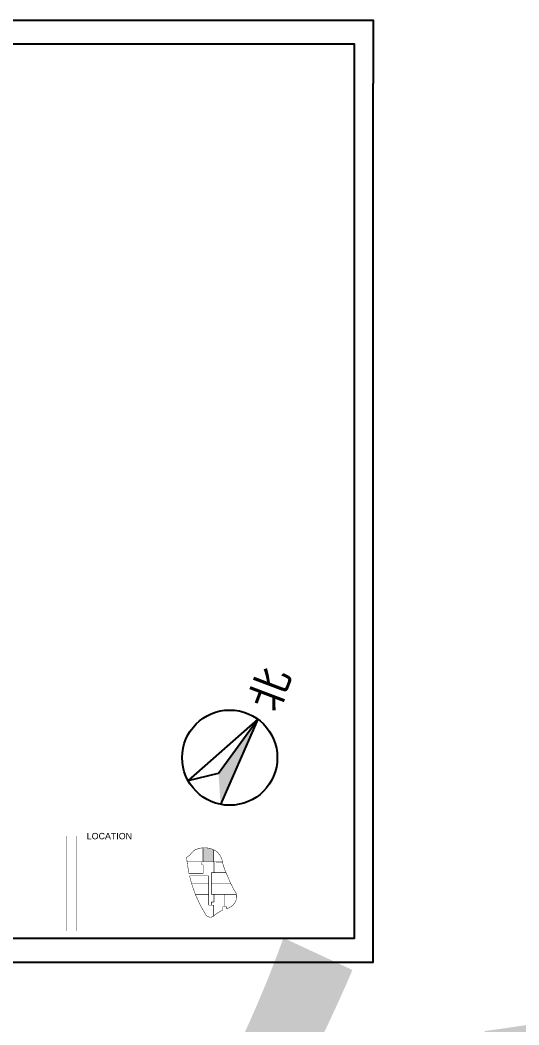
# Model space of a CAD drawing. Header units: inches. Extents: x -17602 to 171571, y -36276 to 39274.
# Drawn here: x 9116 to 22711, y -13438 to 13931 of the extents above; entities that cross this region are included whole.
import ezdxf

# ---------------------------------------------------------------- set-up
doc = ezdxf.new("R2010")
doc.units = ezdxf.units.IN
doc.header["$MEASUREMENT"] = 0
doc.styles.add('3F_2017.02$0$H1', font='swisscl.ttf')
doc.styles.get("Standard").update_dxf_attribs({"font": 'arial.ttf'})

# ---------------------------------------------------------------- blocks, each defined once
blk = doc.blocks.new('3F_2017.02$0$A$C11E260BE')
blk.add_hatch(color=256).paths.add_polyline_path([(5592, 3026), (8455, 1855), (2523, 8881)])
for p, q in [((5592, 3026), (2523, 8881)), ((2523, 8881), (8455, 1855)), ((2523, 8881), (4926, 5))]:
    blk.add_line(p, q)
at = {"ltscale": 0.1}
blk.add_line((4926, 5), (5592, 3026), dxfattribs=at)
blk.add_circle((4709, 4709), 4709)
at = {"style": '3F_2017.02$0$H1'}
blk.add_text('北', height=3000, rotation=133.02448, dxfattribs=at).set_placement((2849, 10782))

msp = doc.modelspace()

# ---------------------------------------------------------------- hatches: boundary and pattern name
at = {"ltscale": 300}
h = msp.add_hatch(color=256, dxfattribs=at)
h.dxf.hatch_style = 1
edge = h.paths.add_edge_path()
edge.add_line((14391.7, -8666.4), (14392.2, -8998.7))
edge.add_line((14392.2, -8998.7), (14101.7, -8998.7))
edge.add_line((14101.7, -8998.7), (14101.7, -8614.2))
edge.add_arc((14143.4, -9213.5), 600.8, 65.58985, 93.9845, ccw=False)

# ---------------------------------------------------------------- linework, layer by layer
for points in [[(-17552.2, -10001.8), (-17552.2, 13931), (17007.8, 13931)], [(17007.8, 13931), (18735.8, 13931), (18735.8, 12203)], [(17007.8, -11729.8), (18735.8, -11729.8), (18735.8, 12203)], [(-17552.2, -10001.8), (-17552.2, -11729.8), (17007.8, -11729.8)]]:
    msp.add_lwpolyline(points)
msp.add_lwpolyline([(-17033.8, 13283), (18217.4, 13283), (18217.4, -11081.8), (-17033.8, -11081.8)], close=True)
for points, const_width in [([(18217.4, 12419), (18217.4, 13283), (17353.4, 13283)], 43.2), ([(-2445.4, -8290.3), (10372.1, -8290.3), (10372.1, -10881.8), (-3665, -10881.8), (-3665, -8290.3), (-3431.9, -8290.3)], 4.32), ([(12203.4, -8290.3), (18017.4, -8290.3), (18017.4, -10881.8), (10664.3, -10881.8), (10664.3, -8290.3), (10897.4, -8290.3)], 4.32)]:
    msp.add_lwpolyline(points, dxfattribs=dict(const_width=const_width))
at = {"ltscale": 300, "const_width": 12.6}
msp.add_lwpolyline([(14101.7, -8998.7), (14101.7, -8614.2, 0.113983), (13848, -8691.4, 0.0567019), (13761.8, -8788.1, -0.0682388), (13655.5, -8875.5), (13667.9, -8998.7), (14080.7, -8998.7)], format="xyb", close=True, dxfattribs=at)
at = {"ltscale": 300}
msp.add_lwpolyline([(14391.7, -8666.4, 12.6, 12.6, 0), (14392.2, -8998.7, 12.6, 12.6, 0), (14101.7, -8998.7, 12.6, 12.6, 0), (14101.7, -8614.2, 12.6, 12.6, -0.1245329)], format="xyseb", close=True, dxfattribs=at)
at = {"ltscale": 300, "const_width": 12.6}
for points in [[(14391.8, -8981.2), (14391.7, -8666.4)], [(14101.7, -9002.2), (14101.7, -8981.2)], [(14392.2, -8998.7), (14392.2, -8981.2)], [(14392.2, -8993.8), (14392.2, -9002.2)], [(14409.7, -8998.7), (14392.2, -8998.7)], [(14630.7, -8998.8), (14409.7, -8998.7)], [(14327.4, -9292.7), (14327.2, -9586.7)], [(14729.8, -9292.8), (14327.4, -9292.7)], [(14857.1, -9586.7), (14729.8, -9292.8)], [(13790.1, -9586.8), (13734.8, -9378.4)], [(13734.8, -9378.4), (14253.9, -9378.4)], [(14253.9, -9378.4), (14253.9, -9586.7)], [(14253.9, -9586.7), (13790.1, -9586.8)], [(14253.9, -9586.7), (13790.1, -9586.8)], [(13790.1, -9586.8), (13819.3, -9679.1)], [(13819.3, -9679.1), (13882.4, -9853.7)], [(13882.4, -9853.7), (13893.1, -9880.7)], [(14253.9, -9880.7), (14253.9, -9586.7)], [(14327.2, -9586.7), (14857.1, -9586.7)], [(14327.4, -9880.7), (14327.4, -9586.7)], [(14327.4, -9586.7), (14857.1, -9586.7)], [(14857.1, -9586.7), (14943.9, -9754.1)], [(14943.9, -9754.1), (15001.3, -9849)], [(15001.3, -9849), (15012.6, -9880.7)], [(13893.1, -9880.7), (14253.9, -9880.7)], [(14253.9, -9880.7), (13893.1, -9880.7)], [(13893.1, -9880.7), (13986.6, -10092.8)], [(13986.6, -10092.8), (14045, -10208.5)], [(14253.9, -10174.7), (14253.9, -9880.7)], [(15012.6, -9880.7), (14327.4, -9880.7)], [(14327.4, -10174.7), (14327.4, -10090.7)], [(14327.4, -10090.7), (14400.9, -10090.7)], [(14400.9, -10090.7), (14400.9, -9880.7)], [(14400.9, -9880.7), (14686.2, -9880.7)], [(14686.2, -9880.7), (14686.2, -10214.9)], [(14686.2, -10214.9), (14686.2, -9880.7)], [(14686.2, -9880.7), (15012.6, -9880.7)], [(14045, -10208.5), (14174.2, -10432.5)], [(14392.2, -10174.7), (14253.9, -10174.7)], [(14392.2, -10174.7), (14327.4, -10174.7)], [(14392.2, -10472.8), (14392.2, -10174.7)], [(14392.2, -10472.8), (14392.2, -10174.7)], [(14686.2, -10214.9), (14633.7, -10214.9)], [(14633.7, -10214.9), (14633.7, -10311.2)], [(14738.7, -10214.9), (14686.2, -10214.9)], [(14738.7, -10269.9), (14738.7, -10214.9)], [(14803.6, -10251.4), (14738.7, -10269.9)], [(14844.4, -10231.3), (14803.6, -10251.4)], [(14896.1, -10195), (14844.4, -10231.3)]]:
    msp.add_lwpolyline(points, dxfattribs=at)
for points in [[(14391.7, -8666.4, -0.2489757), (14630.7, -8998.8)], [(14980.2, -10090, -0.0963926), (14896.1, -10195)], [(15013.3, -9997.5, -0.0701382), (14980.2, -10090)], [(15012.6, -9880.7, -0.1253628), (15013.3, -9997.5)], [(14633.7, -10311.2, 0.0763399), (14392.2, -10472.8)], [(14174.2, -10432.5, 0.4391741), (14392.2, -10472.8)]]:
    msp.add_lwpolyline(points, format="xyb", dxfattribs=at)
for points in [[(14105.2, -9310.2), (14105.2, -9079.2), (14070.2, -9079.2), (14070.2, -8998.7), (13667.9, -8998.7), (13680.4, -9093.4), (13719, -9310.2), (14080.7, -9310.2)], [(14630.7, -8998.8), (14637, -9027.7), (14655.6, -9094.3), (14692.9, -9202.5), (14730.4, -9292.7), (14400.9, -9292.7), (14400.9, -8998.7)]]:
    msp.add_lwpolyline(points, close=True, dxfattribs=at)

# ---------------------------------------------------------------- block references
at = {"xscale": 0.2754000001591764, "yscale": 0.2754000001591764, "zscale": 0.2754000001591764, "rotation": 296.2731286493915}
msp.add_blockref('3F_2017.02$0$A$C11E260BE', (13092.9, -5569.2), dxfattribs=at)

# ---------------------------------------------------------------- texts
msp.add_text('LOCATION', height=172.8).set_placement((10933.2, -8380.6))
at = {"insert": (-17561.6, -14011.4), "char_height": 20000, "attachment_point": 1}
msp.add_mtext_dynamic_manual_height_columns('{\\fSimSun|b0|i0|c134|p2;图纸数据仅示意}', width=205426.225, gutter_width=1, heights=[0], dxfattribs=at)

doc.saveas('drawing.dxf')
